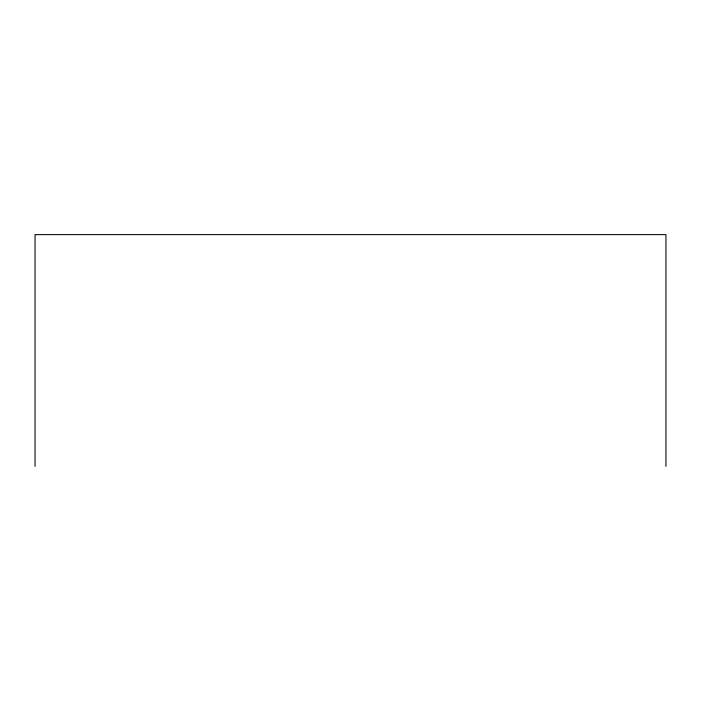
<?xml version="1.0" encoding="UTF-8"?>
<svg xmlns="http://www.w3.org/2000/svg" width="701" height="701" viewBox="0 0 701 701"><rect width="100%" height="100%" fill="white"/><g stroke="black" fill="none" stroke-linecap="round" stroke-linejoin="round"><path stroke-width="1.05" d="M665.95 466.375L665.95 234.625L35.05 234.625L35.05 466.375"/></g></svg>
